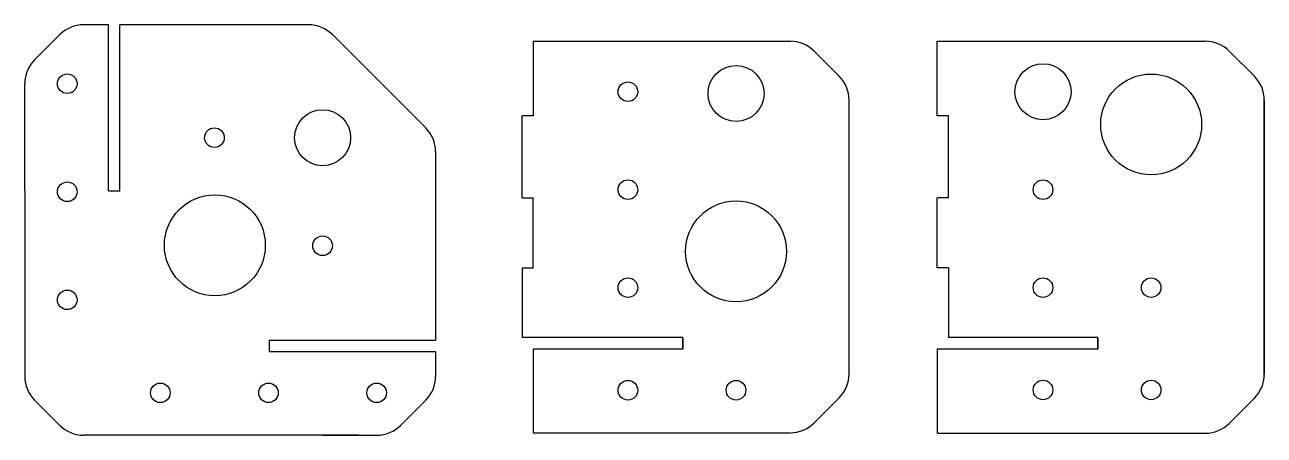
# Model space of a CAD drawing. Header units: millimetres. Extents: x 4273 to 4494, y 1714 to 1787.
import ezdxf

# ---------------------------------------------------------------- set-up
doc = ezdxf.new("R2010")
doc.units = ezdxf.units.MM
doc.layers.add('Layer2', color=7, linetype='Continuous', lineweight=30)

msp = doc.modelspace()

# ---------------------------------------------------------------- linework, layer by layer
at = {"layer": 'Layer2', "lineweight": 30}
for p, q in [((4288.31, 1787), (4283.87, 1787)), ((4288.31, 1787), (4287.12, 1787)), ((4288.31, 1787), (4287.12, 1787)), ((4288.31, 1757.33), (4288.31, 1787)), ((4290.36, 1757.33), (4290.36, 1787)), ((4273.39, 1766.84), (4273.39, 1776.52)), ((4273.39, 1757.33), (4273.39, 1773.27)), ((4494.48, 1773.57), (4494.48, 1724.56)), ((4273.39, 1757.33), (4273.39, 1724.2)), ((4288.31, 1757.33), (4290.36, 1757.33)), ((4390.76, 1731.15), (4362.09, 1731.15)), ((4390.76, 1729.1), (4390.76, 1731.15)), ((4464.81, 1731.15), (4438.14, 1731.15)), ((4464.81, 1729.1), (4464.81, 1731.15)), ((4317, 1730.69), (4317, 1728.64)), ((4317, 1730.69), (4346.67, 1730.69)), ((4364.09, 1729.1), (4364.09, 1714.17)), ((4390.76, 1729.1), (4364.09, 1729.1)), ((4464.81, 1729.1), (4436.14, 1729.1)), ((4317, 1728.64), (4346.67, 1728.64)), ((4346.67, 1728.64), (4346.67, 1724.2)), ((4332.94, 1713.72), (4283.87, 1713.72)), ((4326.51, 1713.72), (4336.19, 1713.72)), ((4364.09, 1714.17), (4409.94, 1714.17)), ((4436.14, 1714.08), (4483.99, 1714.08))]:
    msp.add_line(p, q, dxfattribs=at)
at = {"layer": 'Layer2'}
for p, q in [((4288.31, 1787), (4287.12, 1787)), ((4324.02, 1787), (4290.36, 1787)), ((4279.63, 1785.24), (4275.14, 1780.76)), ((4328.26, 1785.24), (4344.91, 1768.59)), ((4364.09, 1784.05), (4364.09, 1770.72)), ((4364.09, 1784.05), (4409.94, 1784.05)), ((4414.18, 1782.3), (4418.67, 1777.81)), ((4436.14, 1770.72), (4436.14, 1784.05)), ((4436.14, 1784.05), (4483.99, 1784.05)), ((4488.23, 1782.3), (4492.72, 1777.81)), ((4420.43, 1724.66), (4420.43, 1773.57)), ((4494.48, 1724.56), (4494.48, 1773.57)), ((4364.09, 1770.72), (4362.09, 1770.72)), ((4362.09, 1756.12), (4362.09, 1770.72)), ((4438.14, 1770.72), (4436.14, 1770.72)), ((4438.14, 1756.12), (4438.14, 1770.72)), ((4346.67, 1764.35), (4346.67, 1730.69)), ((4288.39, 1757.33), (4290.29, 1757.33)), ((4288.39, 1757.33), (4290.29, 1757.33)), ((4362.09, 1756.12), (4364.09, 1756.12)), ((4364.09, 1743.62), (4364.09, 1756.12)), ((4436.14, 1743.62), (4436.14, 1756.12)), ((4438.14, 1756.12), (4436.14, 1756.12)), ((4362.09, 1743.62), (4362.09, 1731.15)), ((4362.09, 1743.62), (4364.09, 1743.62)), ((4438.14, 1743.62), (4436.14, 1743.62)), ((4438.14, 1743.62), (4438.14, 1731.15)), ((4317, 1730.62), (4317, 1728.72)), ((4364.09, 1729.1), (4364.09, 1714.48)), ((4390.76, 1731.07), (4390.76, 1729.17)), ((4390.76, 1731.07), (4390.76, 1729.17)), ((4436.14, 1729.1), (4436.14, 1714.08)), ((4464.81, 1731.07), (4464.81, 1729.17)), ((4464.81, 1731.07), (4464.81, 1729.17)), ((4464.81, 1731.07), (4464.81, 1729.17)), ((4414.18, 1715.93), (4418.67, 1720.42)), ((4488.23, 1715.83), (4492.72, 1720.32)), ((4275.14, 1719.96), (4279.63, 1715.47)), ((4340.43, 1715.47), (4344.91, 1719.96))]:
    msp.add_line(p, q, dxfattribs=at)
for centre, radius in [((4455.02, 1775.05), 5), ((4400.26, 1774.73), 5), ((4380.97, 1775.05), 1.75), ((4326.51, 1766.84), 5), ((4307.21, 1766.84), 1.75), ((4380.97, 1757.56), 1.75), ((4455.02, 1757.56), 1.75), ((4326.51, 1747.54), 1.75), ((4380.97, 1740.07), 1.75), ((4455.02, 1740.07), 1.75), ((4474.31, 1740.07), 1.75), ((4380.97, 1721.75), 1.75), ((4400.26, 1721.75), 1.75), ((4455.02, 1721.8), 1.75), ((4474.31, 1721.8), 1.75)]:
    msp.add_circle(centre, radius, dxfattribs=at)
at = {"layer": 'Layer2', "lineweight": 30}
for centre, radius in [((4280.96, 1776.48), 1.75), ((4474.31, 1769.2), 9), ((4280.96, 1757.19), 1.75), ((4307.29, 1747.63), 9), ((4400.26, 1746.55), 9), ((4280.96, 1737.89), 1.75), ((4297.56, 1721.29), 1.75), ((4316.86, 1721.29), 1.75), ((4336.15, 1721.29), 1.75)]:
    msp.add_circle(centre, radius, dxfattribs=at)
at = {"layer": 'Layer2'}
for centre, start, end in [((4283.87, 1781), 90, 135), ((4324.02, 1781), 45, 90), ((4409.94, 1778.05), 45, 90), ((4483.99, 1778.05), 45, 90), ((4279.39, 1776.52), 135, 180), ((4414.43, 1773.57), 0, 45), ((4488.48, 1773.57), 0, 45), ((4340.67, 1764.35), 0, 45), ((4414.43, 1724.66), 315, 0), ((4488.48, 1724.56), 315, 0), ((4279.39, 1724.2), 180, 225), ((4340.67, 1724.2), 315, 0), ((4409.94, 1720.17), 270, 315), ((4483.99, 1720.08), 270, 315), ((4283.87, 1719.72), 225, 270), ((4336.19, 1719.72), 270, 315)]:
    msp.add_arc(centre, 6, start, end, dxfattribs=at)

doc.saveas('drawing.dxf')
